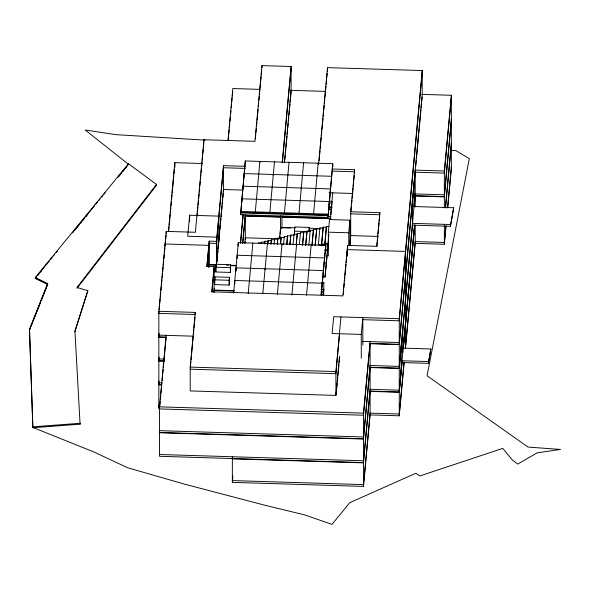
<?xml version="1.0" encoding="UTF-8"?>
<svg xmlns="http://www.w3.org/2000/svg" width="590" height="590" viewBox="0 0 590 590"><rect width="100%" height="100%" fill="white"/><g stroke="black" fill="none" stroke-linecap="round" stroke-linejoin="round"><path stroke-width="0.89" d="M159.012 406.569L158.843 408.391L158.843 311.291L166.24 231.376L195.379 232.276L203.948 139.742L254.939 141.32L261.953 65.608L291.091 66.508L291.091 92.121L290.155 102.218M159.012 311.557L158.843 313.379L195.268 314.5L195.268 312.42L158.843 311.291M159.175 309.743L159.602 305.192M159.765 303.371L160.185 298.828M160.355 297.006L160.775 292.463M160.945 290.641L161.365 286.098M161.535 284.277L161.955 279.726M162.125 277.912L162.545 273.362M162.715 271.548L163.135 266.997M163.305 265.175L163.725 260.632M163.895 258.811L164.315 254.268M164.485 252.446L164.905 247.903M165.488 241.576L165.075 246.082L165.075 243.994L208.779 245.344L208.779 267.358M165.657 239.769L166.07 235.263M159.012 333.298L158.843 335.12L193.446 336.189M168.46 231.251L174.802 162.67L202.127 163.519M159.012 335.091L158.843 337.207L166.129 337.428L163.917 361.264M168.629 231.509L169.05 226.936M169.219 225.107L170.237 214.133M170.407 212.304L170.827 207.732M170.997 205.903L171.417 201.33M171.587 199.501L172.015 194.929M172.184 193.1L173.792 175.732M173.962 173.903L174.382 169.33M174.552 167.501L174.802 164.758M159.012 357.127L158.843 358.949L164.308 359.118M159.012 358.912L158.843 360.733L164.308 360.903M159.012 359.214L158.843 361.028L164.308 361.198M159.012 380.956L158.843 382.777L161.572 382.858M159.012 382.74L158.843 384.562L161.572 384.643M159.012 383.043L158.843 384.857L161.572 384.946M158.843 406.599L159.012 404.784M363.492 462.582L159.507 456.291L159.507 406.849L166.129 335.341M159.765 406.178L160.185 401.598M160.355 399.762L160.782 395.182M160.952 393.346L161.372 388.766M161.542 386.929L161.97 382.35M162.139 380.513L162.56 375.933M162.729 374.097L163.157 369.517M163.327 367.681L163.747 363.093M218.794 241.789L218.794 216.124L189.648 215.225L187.709 236.258L216.847 237.158L216.847 261.901M197.075 216.036L197.333 213.292M197.503 211.456L197.923 206.876M198.093 205.047L198.52 200.467M198.69 198.631L199.11 194.051M199.28 192.222L199.708 187.635M199.877 185.806L200.298 181.226M200.467 179.39L200.895 174.81M201.065 172.981L201.485 168.401M201.655 166.564L202.082 161.984M202.252 160.156L202.672 155.576M202.842 153.739L203.27 149.159M203.439 147.323L203.86 142.743M339.538 356.235L335.909 395.418L190.209 390.919L190.209 367.098L195.268 312.42M190.459 366.449L190.88 361.891M191.049 360.07L191.47 355.512M191.639 353.69L192.65 342.753M192.819 340.932L193.24 336.374M193.409 334.552L193.83 329.994M193.999 328.173L194.42 323.615M194.589 321.793L195.017 317.236M245.322 166.328L223.463 165.657L216.456 241.362L209.17 241.14L206.832 266.378L214.118 266.599L214.118 292.212M207.002 266.628L209.17 243.22L216.456 243.449L223.463 167.737L245.322 168.416M208.919 267.314L209.17 264.608L216.456 264.836M214.118 266.599L211.781 291.836L342.915 295.885L347.591 245.411L376.73 246.31L379.842 212.658L350.703 211.758L350.703 235.587L378.02 236.435M211.95 292.116L214.118 268.686M214.627 279.837L214.9 276.894L229.466 277.344L229.193 285.051L214.627 284.601L214.627 279.837L229.193 280.287L229.466 277.344M215.793 267.218L216.065 264.276L230.638 264.726L230.366 272.433L215.793 271.983L215.793 267.218L230.366 267.668L230.638 264.726M214.627 284.601L214.9 276.894M215.793 271.983L216.065 264.276M213.956 292.227L214.303 288.451M216.537 264.276L223.463 189.486L242.586 190.076M227.998 140.531L232.807 88.537L259.438 89.363M216.965 261.503L217.386 256.945M217.555 255.123L217.976 250.558M218.145 248.737L218.602 244.113M218.735 242.35L219.185 237.77M219.325 235.963L219.753 231.405M219.945 229.613L220.343 225.019M220.527 223.271L220.933 218.632M221.117 216.936L221.523 212.245M221.7 210.593L222.113 205.866M222.29 204.251L222.703 199.479M222.88 197.908L223.293 193.092M228.249 139.882L228.588 136.231M228.758 134.409L229.178 129.844M229.348 128.023L229.768 123.458M229.938 121.636L230.358 117.078M230.616 114.342L230.948 110.691M231.206 107.955L231.546 104.305M231.708 102.483L232.136 97.918M232.305 96.096L232.726 91.539M332.738 163.666L328.018 217.408L240.595 214.708L245.322 160.967L332.738 163.666L332.686 166.933L332.686 165.148M240.595 214.708L245.322 160.967M233.64 293.105L238.308 242.63L325.732 245.329L325.68 248.604L325.68 246.812M234.805 283.171L234.754 283.761L234.805 280.486L322.229 283.185L322.177 286.452L322.229 285.862M240.425 243.058L243.043 214.782M240.595 243.021L243.205 214.745M242.623 243.087L245.233 214.893M242.8 243.309L245.322 215.77L280.287 216.847M244.813 243.279L245.322 237.814L278.451 238.832M244.983 243.242L245.152 241.413M255.352 138.975L255.758 134.549M255.927 132.78L256.333 128.347M256.495 126.577L256.916 122.049M257.085 120.235L257.506 115.706M257.675 113.9L258.096 109.364M258.346 106.65L258.678 103.029M258.929 100.307L259.268 96.686M259.43 94.872L260.522 83.094M260.692 81.28L261.112 76.752M261.281 74.945L261.695 70.409M248.213 293.555L252.881 243.08M232.777 476.012L232.357 480.577L363.492 484.619L370.107 413.118L399.253 414.018L404.047 362.186M363.492 486.411L363.492 413.14L370.107 341.64L370.107 414.91L363.492 486.411L232.357 482.362L232.777 477.804M264.622 243.928L264.873 241.273L268.111 241.369L267.86 244.031M274.461 161.867L269.785 213.233M262.86 293.105L267.454 243.53M267.779 244.031L268.111 240.491L271.348 240.587L271.017 244.127M270.935 244.135L271.348 239.71L274.586 239.806M274.092 244.238L274.586 238.921L277.824 239.024L277.33 244.334M282.168 162.862L291.091 66.508M282.426 162.198L291.091 68.595M284.38 162.833L291.091 90.336M284.8 160.03L285.228 155.443M285.398 153.607L285.826 149.019M285.995 147.183L286.416 142.596M286.585 140.759L287.013 136.172M287.183 134.336L287.61 129.748M287.78 127.912L288.2 123.325M288.37 121.488L288.798 116.901M288.967 115.065L289.388 110.478M289.557 108.641L289.985 104.054M277.248 244.341L277.824 238.139L281.061 238.242L280.567 243.552L281.061 237.357L284.299 237.46M279.564 238.699L280.575 227.371M279.734 238.655L279.985 235.912M280.154 234.083L280.575 229.51M289.034 162.316L284.358 213.683M277.352 294.454L282.02 243.98L282.02 244.88M283.561 244.548L284.299 236.575L287.536 236.679L286.799 244.644M286.718 244.651L287.536 235.794L290.774 235.897L290.037 243.862M289.874 244.754L290.774 235.012L294.012 235.108M293.024 244.857L294.012 234.23L297.249 234.326L296.261 244.953M294.366 234.54L294.757 226.958L309.33 227.408L309.33 231.627M294.528 234.547L294.683 232.866M303.599 162.766L298.931 214.133M296.18 244.953L297.249 233.448L300.487 233.544M291.917 294.904L296.593 244.43M299.418 244.172L300.487 232.667L303.725 232.762L302.574 245.16M302.493 245.16L303.725 231.877L306.962 231.981L305.731 245.263M305.649 245.263L306.962 231.096L310.2 231.199M308.939 231.619L309.33 227.408M308.806 245.366L310.2 230.314L313.438 230.417L312.044 245.469M306.49 295.354L311.166 244.88M318.593 163.991L327.516 67.636L422.219 70.557L422.219 94.385L399.253 342.539L362.828 341.411M319.109 160.569L319.448 156.896M319.618 155.059L320.038 150.472M320.208 148.636L320.636 144.048M320.805 142.212L321.226 137.625M321.403 135.788L321.823 131.201M321.993 129.365L322.42 124.778M322.59 122.941L323.01 118.354M323.18 116.518L323.608 111.93M323.777 110.094L324.205 105.507M324.375 103.67L324.795 99.083M324.965 97.247L325.392 92.66M325.562 90.823L325.99 86.236M326.159 84.4L326.58 79.812M326.749 77.976L327.177 73.389M327.347 71.552L327.516 69.716M311.963 245.469L313.438 229.532L316.675 229.635L315.2 245.573M315.119 245.573L316.675 228.75L319.913 228.854M319.913 227.969L318.357 244.791L321.594 244.894L323.15 228.065L319.913 227.969L319.913 229.038M321.594 244.009L323.15 227.187L326.388 227.283L324.832 244.113L321.594 244.009L321.594 245.964L321.757 244.194M321.594 245.079L324.832 245.182L326.388 226.405L328.814 226.479M328.018 217.408L332.738 164.558M329.235 204.199L329.183 204.789L329.235 201.522L241.819 198.823L241.819 201.5M331.573 178.962L331.521 179.552L331.573 176.285L244.149 173.585L244.149 176.27M321.144 294.904L325.732 245.329M321.226 294.897L325.732 246.222M324.566 260.632L324.507 261.215L324.566 257.948L237.143 255.249L237.092 258.523M328.357 255.986L328.357 232.165L329.522 219.546L349.922 220.173L349.922 245.831M322.015 282.477L323.836 282.536L323.785 283.038L321.963 282.986M323.291 294.948L323.836 289.085M328.888 234.473L324.957 276.976L322.221 276.887M330.289 219.369L332.738 192.856M323.453 294.948L323.622 293.164M325.112 277.079L327.162 254.887M327.332 253.073L327.752 248.523M327.922 246.709L328.173 243.98M330.459 219.325L330.71 216.589M330.879 214.76L331.897 203.786M335.909 395.418L335.909 371.589L340.968 316.911M348.756 245.624L348.756 232.792L349.922 220.173M350.703 211.758L354.597 169.699L332.738 169.028M339.449 335.4L335.909 373.677L190.209 369.178M343.255 294.336L343.675 289.801M343.837 287.986L344.258 283.451M344.427 281.637L344.848 277.101M345.017 275.287L345.438 270.751M345.6 268.937L346.02 264.401M346.19 262.587L346.61 258.051M346.78 256.237L347.2 251.701M347.355 250.02L347.591 247.498M350.954 211.102L351.382 206.53M351.552 204.701L351.972 200.128M352.142 198.299L353.071 188.247M353.24 186.418L353.668 181.845M353.838 180.016L354.258 175.444M354.428 173.615L354.597 171.786L332.738 171.115M349.922 244.002L350.74 235.144M336.16 394.474L336.58 389.916M336.75 388.095L337.17 383.537M337.34 381.715L337.76 377.158M337.93 375.336L338.35 370.778M338.52 368.957L338.948 364.399M339.11 362.577L339.538 358.019M349.922 245.787L350.172 243.132M361.264 358.241L361.264 334.412L362.828 317.59L362.828 345.076M376.899 246.576L377.32 242.025M377.489 240.211L377.91 235.661M378.072 233.846L378.5 229.296M378.662 227.475L379.082 222.931M379.252 221.11L379.672 216.567M370.107 414.91L399.253 415.803L399.253 318.711L422.219 70.557M422.219 72.644L399.253 320.798L362.828 319.669M415.213 171.874L399.253 344.619L370.107 343.727L363.492 415.227L159.507 408.929M415.788 165.679L416.282 160.369M416.444 158.592L418.612 135.125M418.782 133.31L419.202 128.782M419.372 126.968L420.965 109.755M421.135 107.948L421.548 103.42M421.717 101.605L422.138 97.077M412.587 224.347L399.253 368.448L370.107 367.548M414.195 206.972L415.213 195.703L444.351 196.603M414.534 225.063L399.253 390.189L370.107 389.289L363.492 460.797L159.507 454.499M402.019 362.098L399.253 391.981L370.107 391.082L363.492 462.877L232.357 458.836M403.25 348.771L414.704 225.019M402.026 362.267L399.253 392.276L370.107 391.376M403.295 348.624L414.704 225.314M405.308 348.543L415.213 241.576L444.351 242.468L445.87 226.051M399.253 415.803L404.216 362.149M415.213 225.262L415.213 243.36L405.477 348.513L405.477 251.414L347.2 249.614L347.2 256.23M444.351 207.776L444.351 170.989L451.365 95.285L421.975 94.378M451.365 97.365L444.351 173.077L415.213 172.177M451.365 119.106L444.351 194.818L415.213 193.918L399.253 366.368L370.107 365.468L363.492 436.969L159.507 430.671M451.365 120.898L444.351 196.905L415.213 196.005M445.369 207.702L451.365 142.935M445.539 207.96L451.365 144.72M447.559 207.813L451.365 166.764M415.213 243.36L444.351 244.26L446.04 226.014M447.729 207.776L451.365 168.548L451.365 95.285M412.491 199.531L412.491 225.144L450.413 226.317L453.68 207.761L412.204 206.478M450.413 226.317L453.68 207.761M428.37 361.567L401.974 360.748L401.974 362.54L428.37 363.352L430.818 348.985L403.147 348.13M428.37 363.352L430.818 348.985M41.271 300.517L47.657 284.417L35.304 278.406L35.304 277.514L128.48 163.725L156.439 184.412L76.995 287.463L87.829 290.737L74.93 330.946L80.085 424.173L32.856 427.735L29.5 329.869L47.657 284.122L35.304 278.111L49.28 261.038M74.93 331.838L87.829 290.737M35.304 277.514L47.657 283.524L29.5 329.279L32.856 427.735M29.5 330.171L30.51 327.627M31.182 325.931L32.863 321.697M33.534 320.001L40.26 303.061M76.995 288.355L156.439 185.304L156.439 184.412M50.445 259.615L52.193 257.476M53.358 256.053L54.523 254.637M56.271 252.498L57.437 251.075M73.75 231.155L94.717 205.549M95.882 204.125L97.63 201.987M98.796 200.571L99.961 199.147M101.709 197.008L102.874 195.585M104.039 194.162L105.204 192.738M118.59 176.395L128.48 164.315L85.262 130.029L115.847 134.645L205.047 140.14M35.304 278.406L36.469 276.983M37.627 275.56L38.793 274.144M40.54 272.005L41.706 270.581M72.57 232.888L73.735 231.472M74.901 230.048L78.979 225.07M80.144 223.647L81.892 221.508M83.057 220.092L84.223 218.669M85.97 216.53L87.136 215.114M118 177.42L121.496 173.15M122.661 171.727L124.402 169.596M125.567 168.172L126.732 166.749M32.856 426.843L80.085 423.281L80.085 424.173M290.663 90.322L325.695 91.406M451.107 150.376L455.709 150.516L469.338 158.636L427.057 375.756L528.021 447.08L560.5 449.433L537.261 452.81L517.755 464.072L512.363 460.001L502.732 448.407L419.837 475.946L415.817 473.283L349.745 502.68L332.03 524.392L304.278 514.797L265.294 505.35L184.139 484.043L127.647 467.752L93.898 451.97L32.856 427.433M444.351 170.989L415.213 170.09L415.213 206.876M329.058 192.738L352.776 193.476M329.205 201.183L331.964 201.264L331.964 203.056L329.205 202.967M328.387 206.861L332.067 206.979M328.313 207.702L331.993 207.82M328.313 209.192L331.071 209.28M350.703 213.845L379.842 214.745L379.842 212.658M240.646 211.441L328.07 214.141M240.646 212.334L328.07 215.033M240.595 212.924L328.018 215.623M328.143 216.537L330.901 216.626M282.131 216.906L330.901 218.411M245.322 216.065L280.287 217.15M282.131 217.201L330.901 218.713M412.491 223.359L450.413 224.532M281.496 227.393L295.288 227.821M309.079 228.249L320.112 228.588M283.311 227.814L290.693 228.035M294.366 231.169L308.032 231.59M328.357 232.165L348.756 232.792M324.832 243.228L328.07 243.323L328.07 245.116M264.873 242.151L261.636 242.055L261.636 243.124M324.832 244.297L328.07 244.4M258.391 242.837L261.636 242.94M325.525 249.843L327.362 249.902M324.603 250.175L327.362 250.263M323.858 262.808L326.617 262.889M226.471 265.146L228.293 265.198M230.115 265.257L236.487 265.448M216.456 265.19L209.17 264.969L209.17 241.14M230.115 265.611L236.487 265.81M321.056 289.506L323.785 289.594M321.056 291.298L323.785 291.379L323.836 282.536M321.13 292.249L323.895 292.33M214.118 290.066L234.156 290.686M214.118 290.428L234.156 291.047M321.13 294.034L323.895 294.122M399.253 318.711L333.682 316.69L332.126 333.512L361.264 334.412M158.843 336.905L166.129 337.133M369.2 343.395L399.253 344.324M400.912 352.282L402.756 352.341L402.756 328.512M399.253 368.153L370.107 367.253L363.492 439.056L159.507 432.758M190.209 367.098L335.909 371.589M159.507 406.849L363.492 413.14M159.507 432.463L363.492 438.753M444.351 225.262L444.351 244.26M414.047 182.708L414.047 206.537M401.2 345.334L401.2 370.948M354.597 169.699L354.597 173.6M347.591 245.411L347.591 250.212M330.348 190.386L330.348 192.17L330.407 188.903L242.984 186.204L242.984 188.889M327.516 67.636L327.516 71.53M326.388 226.405L326.388 227.475M323.342 272.049L323.342 273.834L323.394 270.567L235.978 267.867L235.919 271.142L235.919 269.35M323.15 227.187L323.15 228.256M318.172 164.109L318.172 163.216L313.497 214.583M316.675 228.75L316.675 229.82M313.438 229.532L313.438 230.602M310.2 230.314L310.2 231.391M306.962 231.096L306.962 232.172M303.725 231.877L303.725 232.954M301.261 188.004L301.261 188.896M300.487 232.667L300.487 233.736M297.249 233.448L297.249 234.518M295.428 257.048L295.428 257.941M294.012 234.23L294.012 235.299M290.774 235.012L290.774 236.081M287.536 235.794L287.536 236.863M284.299 236.575L284.299 237.645M281.954 215.918L281.954 228.61L280.501 228.566L280.501 215.874M281.061 237.357L281.061 238.434M278.517 281.836L278.517 282.728M277.824 238.139L277.824 239.216M274.586 238.921L274.586 239.997M273.295 174.485L273.295 175.378M271.348 239.71L271.348 240.779M268.111 240.491L268.111 241.561M265.117 268.767L265.117 269.659M264.873 241.273L264.873 242.343M261.953 65.608L261.953 67.695M259.888 162.309L259.888 161.417L255.219 212.784M245.322 214.679L245.322 239.599M238.308 242.63L238.257 245.905L238.257 244.113M232.357 456.749L232.357 482.362M230.366 267.668L230.366 272.433M229.193 280.287L229.193 285.051M223.463 165.657L223.463 191.566M216.456 241.362L216.456 264.283M203.948 139.742L203.948 141.135M189.648 215.225L189.648 221.641M174.802 162.67L174.802 167.479M166.24 231.376L166.24 233.463M128.48 163.725L128.48 164.617M47.657 283.524L47.657 284.417"/></g></svg>
